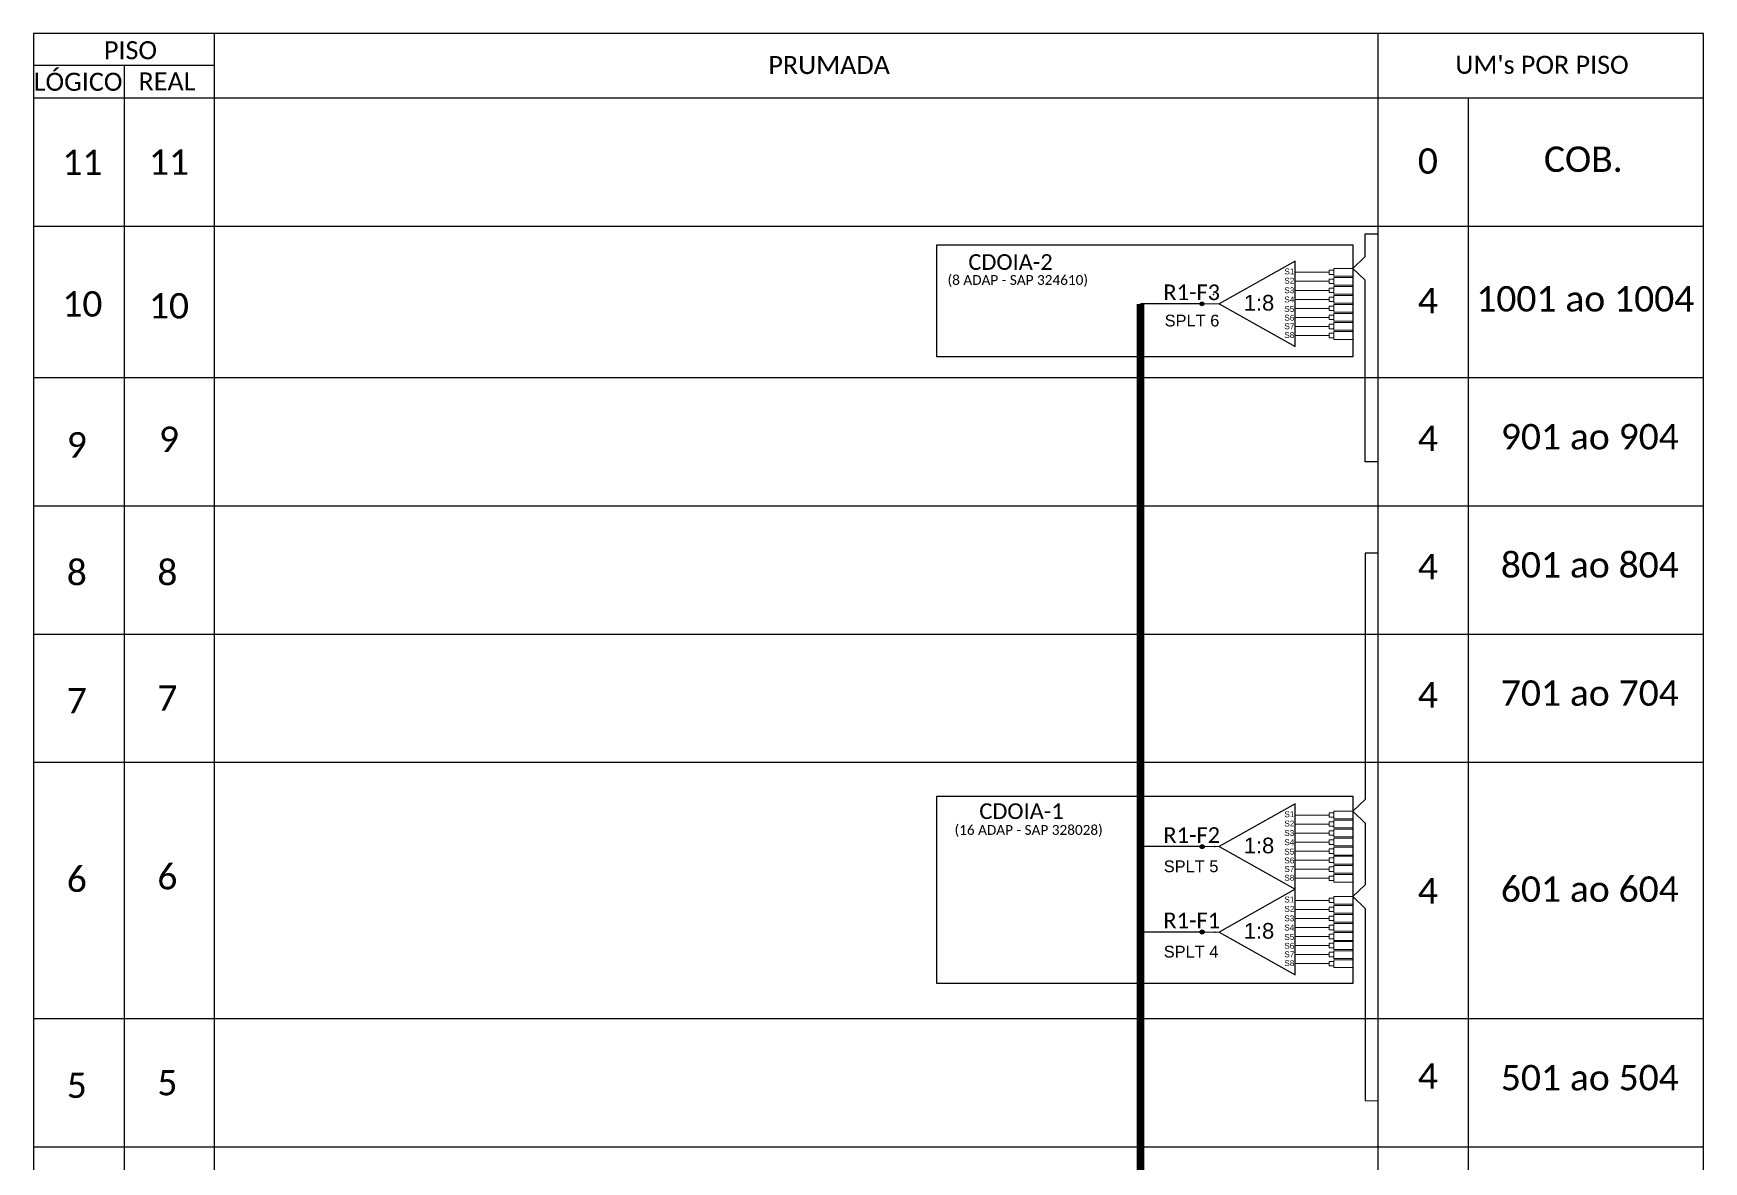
# Model space of a CAD drawing. Extents: x -4 to 837, y 1 to 595.
# Drawn here: x 350.3 to 563.6, y 154 to 298.1 of the extents above; entities that cross this region are included whole.
import ezdxf
from ezdxf.enums import TextEntityAlignment as Align

# ---------------------------------------------------------------- set-up
doc = ezdxf.new("R2010")
doc.units = 0
doc.styles.add('ARIAL', font='arial.ttf')
doc.styles.add('WMF-Calibri0', font='calibri.ttf')

# ---------------------------------------------------------------- blocks, each defined once
blk = doc.blocks.new('SPLT_1-8_SC-APC')
at = {"color": 1}
blk.add_lwpolyline([(-7.37, -2.1), (-17.04, -7.55), (-7.37, -13), (-7.37, -2.1)], dxfattribs=at)
at = {"color": 3, "lineweight": 0}
for points in [[(-2.99, -3.51), (-7.37, -3.51)], [(-2.41, -3.02), (-2.41, -4)], [(-2.41, -3.02), (0, -3.02)], [(-2.41, -4), (0, -4)], [(-2.41, -4.17), (-2.41, -5.16)], [(-2.41, -4.17), (0, -4.17)], [(-7.37, -4.66), (-2.99, -4.66)], [(-7.37, -5.82), (-2.99, -5.82)], [(-2.41, -5.16), (0, -5.16)], [(-2.41, -5.32), (-2.41, -6.31)], [(-2.41, -5.32), (0, -5.32)], [(-2.41, -6.31), (0, -6.31)], [(-7.37, -6.97), (-2.99, -6.97)], [(-7.37, -8.12), (-2.99, -8.12)], [(-2.41, -6.48), (-2.41, -7.46)], [(-2.41, -6.48), (0, -6.48)], [(-2.41, -7.46), (0, -7.46)], [(-2.41, -7.63), (-2.41, -8.62)], [(-2.41, -7.63), (0, -7.63)], [(-7.37, -9.28), (-2.99, -9.28)], [(-7.37, -10.43), (-2.99, -10.43)], [(-2.41, -8.62), (0, -8.62)], [(-2.41, -8.78), (-2.41, -9.77)], [(-2.41, -8.78), (0, -8.78)], [(-2.41, -9.77), (0, -9.77)], [(-2.41, -9.94), (-2.41, -10.92)], [(-2.41, -9.94), (0, -9.94)], [(-7.37, -11.58), (-2.99, -11.58)], [(-2.41, -10.92), (0, -10.92)], [(-2.41, -11.09), (-2.41, -12.08)], [(-2.41, -11.09), (0, -11.09)], [(-2.41, -12.08), (0, -12.08)]]:
    blk.add_lwpolyline(points, dxfattribs=at)
for points in [[(-2.99, -3.22), (-2.41, -3.22), (-2.41, -3.8), (-2.99, -3.8)], [(-2.99, -4.38), (-2.41, -4.38), (-2.41, -4.95), (-2.99, -4.95)], [(-2.99, -5.53), (-2.41, -5.53), (-2.41, -6.1), (-2.99, -6.1)], [(-2.99, -6.68), (-2.41, -6.68), (-2.41, -7.26), (-2.99, -7.26)], [(-2.99, -7.84), (-2.41, -7.84), (-2.41, -8.41), (-2.99, -8.41)], [(-2.99, -8.99), (-2.41, -8.99), (-2.41, -9.56), (-2.99, -9.56)], [(-2.99, -10.14), (-2.41, -10.14), (-2.41, -10.72), (-2.99, -10.72)], [(-2.99, -11.3), (-2.41, -11.3), (-2.41, -11.87), (-2.99, -11.87)]]:
    blk.add_lwpolyline(points, close=True, dxfattribs=at)
at = {"color": 1, "lineweight": 0}
blk.add_lwpolyline([(-17.04, -7.55), (-19.26, -7.55)], dxfattribs=at)
at = {"color": 1, "style": 'ARIAL'}
for s, height, p in [('S1', 0.75, (-8.74, -3.78)), ('S2', 0.75, (-8.74, -4.97)), ('1:8', 2, (-13.91, -8.4)), ('S3', 0.75, (-8.74, -6.18)), ('S4', 0.75, (-8.74, -7.36)), ('S5', 0.75, (-8.74, -8.57)), ('S6', 0.75, (-8.74, -9.69)), ('S7', 0.75, (-8.74, -10.78)), ('S8', 0.75, (-8.74, -11.9))]:
    blk.add_text(s, height=height, dxfattribs=at).set_placement(p)
blk = doc.blocks.new('SPLITTER_')
blk.add_point((0, 0))
at = {"style": 'ARIAL', "flags": 4}
blk.add_attdef('SPLT', (0, -3.26), '', height=1.5, dxfattribs=at)
blk = doc.blocks.new('SPLITTER FUTURO')
blk.add_point((0, 0))
at = {"style": 'ARIAL', "text_generation_flag": 6, "flags": 4}
for tag, p, height in [('SPLT', (-6.22, -4.1), 1.5), ('INSTAL.', (-6.25, -6.09), 1.25)]:
    blk.add_attdef(tag, p, '', height=height, rotation=180, dxfattribs=at)

msp = doc.modelspace()

# ---------------------------------------------------------------- hatches: boundary and pattern name
h = msp.add_hatch(color=3)
h.dxf.hatch_style = 1
edge = h.paths.add_edge_path()
edge.add_arc((499.51, 263.51), 0.242, 0, 360)
h = msp.add_hatch(color=3)
h.dxf.hatch_style = 1
edge = h.paths.add_edge_path()
edge.add_arc((499.54, 194.19), 0.256, 0, 360)
h = msp.add_hatch(color=3)
h.dxf.hatch_style = 1
edge = h.paths.add_edge_path()
edge.add_arc((499.54, 183.29), 0.256, 0, 360)

# ---------------------------------------------------------------- linework, layer by layer
at = {"color": 5}
msp.add_line((499.51, 263.51), (491.67, 263.51), dxfattribs=at)
at = {"color": 0}
msp.add_lwpolyline([(563.58, 298.06), (350.27, 298.06)], dxfattribs=at)
for points in [[(350.27, 298.06), (350.27, 60.77), (563.58, 60.77), (563.58, 298.06)], [(521.99, 298.06), (521.99, 60.77)], [(350.27, 289.83), (563.58, 289.83)], [(350.27, 273.46), (563.58, 273.46)], [(350.27, 254.09), (563.58, 254.09)], [(350.27, 237.72), (563.58, 237.72)], [(350.27, 221.35), (563.58, 221.35)], [(350.27, 204.98), (563.58, 204.98)], [(350.27, 172.23), (563.58, 172.23)], [(350.27, 155.86), (563.58, 155.86)]]:
    msp.add_lwpolyline(points)
at = {"color": 7}
for points in [[(373.41, 60.77), (373.41, 298.06)], [(373.41, 293.95), (350.27, 293.95)], [(361.84, 293.95), (361.84, 60.77)], [(533.56, 60.77), (533.56, 289.83)]]:
    msp.add_lwpolyline(points, dxfattribs=at)
at = {"color": 1}
for points in [[(465.64, 271.06), (518.77, 271.06), (518.77, 256.74), (465.64, 256.74)], [(465.64, 200.62), (518.77, 200.62), (518.77, 176.72), (465.64, 176.72)]]:
    msp.add_lwpolyline(points, close=True, dxfattribs=at)
at = {"color": 3}
for points in [[(521.99, 243.33), (520.34, 243.33), (520.34, 266.53), (518.77, 268.04), (520.34, 269.55), (520.34, 272.47), (521.99, 272.47)], [(521.99, 231.67), (520.34, 231.67), (520.34, 200.23), (518.77, 198.72), (520.34, 197.21), (520.34, 189.33), (518.77, 187.82), (520.34, 186.31), (520.34, 161.75), (521.99, 161.74)]]:
    msp.add_lwpolyline(points, dxfattribs=at)
at = {"color": 5, "const_width": 1}
msp.add_lwpolyline([(491.67, 263.51), (491.67, 114.89), (483.01, 114.89), (483.01, 100.3)], dxfattribs=at)
at = {"color": 5}
for points in [[(499.51, 194.19), (491.67, 194.19)], [(499.51, 183.29), (491.67, 183.29)]]:
    msp.add_lwpolyline(points, dxfattribs=at)
at = {"color": 3}
for centre, radius in [((499.51, 263.51), 0.242), ((499.54, 194.19), 0.256), ((499.54, 183.29), 0.256)]:
    msp.add_circle(centre, radius, dxfattribs=at)

# ---------------------------------------------------------------- block references
for p in [(518.77, 271.06), (518.77, 201.74), (518.77, 190.84)]:
    msp.add_blockref('SPLT_1-8_SC-APC', p, dxfattribs=at)
ref = msp.add_blockref('SPLITTER FUTURO', (500.97, 264.72))
ref.add_attrib('SPLT', 'SPLT 6', (494.75, 260.63), dxfattribs={"height": 1.5, "rotation": 180, "style": 'ARIAL', "text_generation_flag": 6})
ref = msp.add_blockref('SPLITTER_', (501.16, 194.19), dxfattribs=dict(xscale=-1))
ref.add_attrib('SPLT', 'SPLT 5', (494.63, 190.93), dxfattribs={"height": 1.5, "style": 'ARIAL'})
ref = msp.add_blockref('SPLITTER_', (501.16, 183.29), dxfattribs=dict(xscale=-1))
ref.add_attrib('SPLT', 'SPLT 4', (494.63, 180.03), dxfattribs={"height": 1.5, "style": 'ARIAL'})

# ---------------------------------------------------------------- texts
at = {"color": 7, "style": 'WMF-Calibri0'}
for s, height, p in [('     PISO', 2.3, (355.23, 294.76)), ('  LÓGICO', 2.3, (348.69, 290.73)), ('    REAL', 2.3, (360.45, 290.78)), ('COB.', 3.24, (543.19, 280.37)), ('1001 ao 1004', 3.24, (534.55, 262.54)), ('901 ao 904', 3.24, (537.69, 244.93)), ('801 ao 804', 3.24, (537.69, 228.56)), ('701 ao 704', 3.24, (537.69, 212.19)), ('601 ao 604', 3.24, (537.69, 187.15)), ('501 ao 504', 3.24, (537.69, 163.07))]:
    msp.add_text(s, height=height, dxfattribs=at).set_placement(p)
at = {"color": 0, "style": 'WMF-Calibri0'}
for s, p in [('PRUMADA', (444.14, 292.87)), ("UM's POR PISO", (531.88, 292.9))]:
    msp.add_text(s, height=2.3, dxfattribs=at).set_placement(p)
at = {"color": 7, "style": 'WMF-Calibri0'}
for s, p in [('11', (356.52, 281.6)), ('11', (367.58, 281.62)), ('10', (356.52, 263.51)), ('10', (367.58, 263.27)), ('9', (367.58, 246.22))]:
    msp.add_text(s, height=3.24, dxfattribs=at).set_placement(p, align=Align.MIDDLE_CENTER)
at = {"color": 1, "style": 'WMF-Calibri0'}
for s, p in [('CDOIA-2', (469.68, 267.86)), ('CDOIA-1', (471.08, 197.72))]:
    msp.add_text(s, height=2, dxfattribs=at).set_placement(p)
for s, p in [('(8 ADAP - SAP 324610)', (475.99, 265.94)), ('(16 ADAP - SAP 328028)', (477.38, 195.7))]:
    msp.add_text(s, height=1.25, dxfattribs=at).set_placement(p, align=Align.CENTER)
at = {"color": 5, "style": 'WMF-Calibri0'}
for s, p in [('R1-F3', (494.58, 263.99)), ('R1-F2', (494.58, 194.67)), ('R1-F1', (494.58, 183.77))]:
    msp.add_text(s, height=2, dxfattribs=at).set_placement(p)
at = {"color": 7, "style": 'WMF-Calibri0', "flags": 4}
for tag, p in [('0', (528.37, 281.76)), ('4', (528.37, 263.94)), ('4', (528.37, 246.33)), ('9', (355.81, 245.51)), ('8', (355.81, 229.21)), ('8', (367.38, 229.21)), ('4', (528.37, 229.95)), ('7', (355.81, 212.84)), ('7', (367.38, 213.16)), ('4', (528.37, 213.58)), ('6', (367.38, 190.36)), ('6', (355.81, 190.04)), ('4', (528.37, 188.55)), ('4', (528.37, 164.88)), ('5', (355.81, 163.72)), ('5', (367.38, 164.05))]:
    msp.add_attdef(tag, text='XX', height=3.24, dxfattribs=at).set_placement(p, align=Align.MIDDLE_CENTER)

doc.saveas('drawing.dxf')
